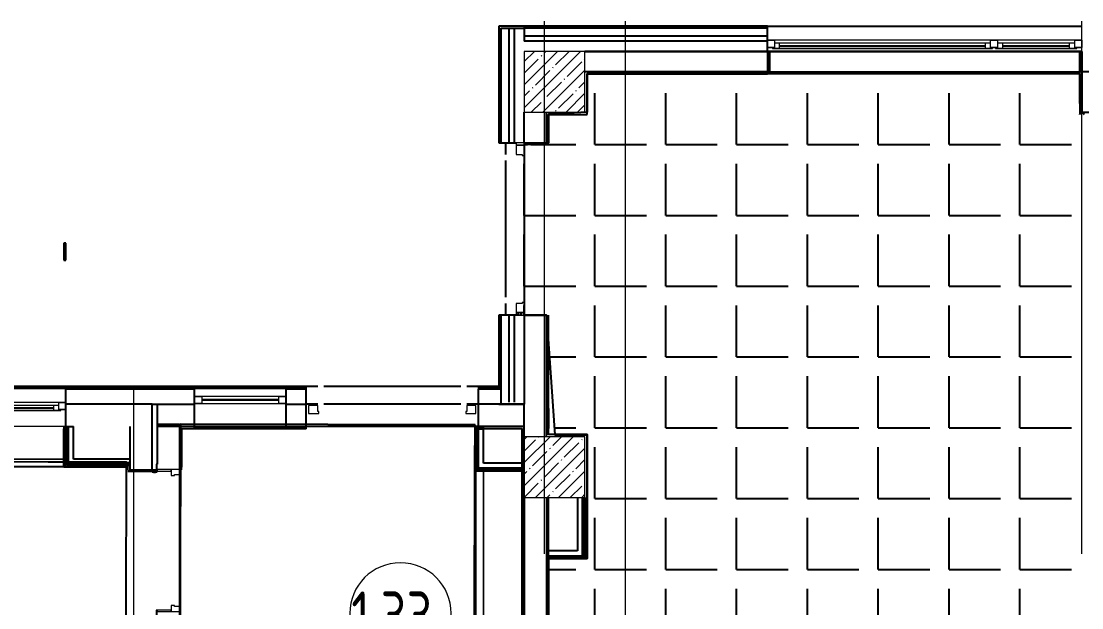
# Model space of a CAD drawing. Header units: millimetres. Extents: x -625 to 415037, y -3642 to 102118.
# Drawn here: x 37265 to 47725, y 21477 to 27262 of the extents above; entities that cross this region are included whole.
import ezdxf

# ---------------------------------------------------------------- set-up
doc = ezdxf.new("R2010")
doc.units = ezdxf.units.MM
doc.linetypes.add('Осевая', pattern=[6350, 1270, -952.5, 3175, -952.5])
doc.layers.add('1) плитка  КР1', color=40, linetype='Continuous')
for name, color, linetype, lineweight in [('A-AREA-IDEN', 7, 'Continuous', 9), ('A-DOOR-FRAM-2', 7, 'Continuous', 5), ('A-GLAZ', 7, 'Continuous', 9), ('A-GLAZ-1', 7, 'Continuous', 5), ('A-WALL', 7, 'Continuous', 5), ('S-COLS-1', 7, 'Continuous', 5), ('Оси', 7, 'Continuous', 9), ('Оси-2', 7, 'Осевая', 9)]:
    doc.layers.add(name, color=color, linetype=linetype, lineweight=lineweight)
doc.layers.add('A-DOOR-FRAM-1', color=7, linetype='Continuous', lineweight=5, true_color=0xc0c0c0)
doc.styles.add('СПДС', font='ГОСТ тип А.ttf', dxfattribs={"width": 0.9})

# ---------------------------------------------------------------- blocks, each defined once
blk = doc.blocks.new('BSC_Колонна _Прямоугольная - 600х600-V29-Объем проектирования 1 этажа')
at = {"layer": 'S-COLS-1'}
h = blk.add_hatch(dxfattribs=at)
h.set_pattern_fill('FP_55', color=256, style=0, pattern_type=2)
h.set_pattern_definition([(45, (-42460, -26800), (-114.04925, 114.04925), []), (45, (-42345.95, -26800), (-114.04925, 114.04925), [201.613, -40.323, 6.706, -33.617])])
h.paths.add_polyline_path([(274, -300), (300, -300), (300, 300), (-300, 300), (-300, -300), (200, -300)])
for p, q in [((300, 300), (-300, 300)), ((-300, 300), (-300, -300)), ((300, -300), (300, 300)), ((-300, -300), (300, -300))]:
    blk.add_line(p, q, dxfattribs=at)
blk = doc.blocks.new('BSC_Колонна _Прямоугольная - 600х600-V42-Объем проектирования 1 этажа')
at = {"layer": 'S-COLS-1'}
h = blk.add_hatch(dxfattribs=at)
h.set_pattern_fill('FP_68', color=256, style=0, pattern_type=2)
h.set_pattern_definition([(45, (-42460, -23000), (-114.04925, 114.04925), []), (45, (-42345.95, -23000), (-114.04925, 114.04925), [201.613, -40.323, 6.706, -33.617])])
h.paths.add_polyline_path([(-300, -300), (300, -300), (300, 300), (-300, 300), (-300, -218)])
for p, q in [((300, 300), (-300, 300)), ((-300, 300), (-300, -300)), ((300, -300), (300, 300)), ((-300, -300), (300, -300))]:
    blk.add_line(p, q, dxfattribs=at)
blk = doc.blocks.new('110_Дверь_СКБ_2Ст - Д-1 Лестничная клетка EIS60-V94-Объем проектирования 1 этажа')
at = {"layer": 'A-DOOR-FRAM-1'}
for p, q in [((-672, 118), (-742, 118)), ((-742, 118), (-742, 110)), ((-742, 110), (-672, 110)), ((-638, 110), (-688, 110)), ((-688, 110), (-688, 30)), ((-672, 110), (-672, 118)), ((-638, 60), (-638, 110)), ((662, 110), (662, 60)), ((712, 110), (662, 110)), ((768, 118), (698, 118)), ((698, 118), (698, 110)), ((698, 110), (768, 110)), ((712, 30), (712, 110)), ((768, 110), (768, 118)), ((-688, 30), (-628, 30)), ((-672, 30), (-688, 30)), ((-688, 30), (-688, -110)), ((-672, -110), (-672, 30)), ((-628, 60), (-638, 60)), ((-628, 30), (-628, 60)), ((662, 60), (652, 60)), ((652, 60), (652, 30)), ((652, 30), (712, 30)), ((712, 30), (698, 30)), ((698, 30), (698, -110)), ((712, -110), (712, 30)), ((-672, -110), (-742, -110)), ((-742, -110), (-742, -118)), ((-742, -118), (-672, -118)), ((-688, -110), (-672, -110)), ((-672, -118), (-672, -110)), ((698, -110), (712, -110)), ((768, -110), (698, -110)), ((698, -110), (698, -118)), ((698, -118), (768, -118)), ((768, -118), (768, -110))]:
    blk.add_line(p, q, dxfattribs=at)
blk = doc.blocks.new('120_Окно_СКБ_2Ст - 120_Окно_СКБ_2Ст 3100х2500 _мал_створка слева_-V95-Объем проектирования 1 этажа')
at = {"layer": 'A-GLAZ'}
for p, q in [((-1550, -127), (-1550, -57)), ((-1550, -57), (-1480, -57)), ((-1480, -57), (-1480, -127)), ((650, -87), (-1480, -87)), ((-1480, -87), (-1480, -127)), ((-1430, -137), (-1430, -87)), ((600, -137), (600, -87)), ((650, -127), (650, -57)), ((650, -57), (720, -57)), ((650, -127), (650, -87)), ((720, -57), (720, -127)), ((1480, -87), (720, -87)), ((720, -87), (720, -127)), ((770, -137), (770, -87)), ((1430, -137), (1430, -87)), ((1480, -127), (1480, -57)), ((1480, -57), (1550, -57)), ((1480, -127), (1480, -87)), ((1550, -57), (1550, -127)), ((-1480, -127), (-1550, -127)), ((-1480, -127), (-1500, -127)), ((-1500, -127), (-1500, -137)), ((-1500, -137), (670, -137)), ((670, -137), (-1500, -137)), ((720, -127), (650, -127)), ((670, -127), (650, -127)), ((670, -137), (670, -127)), ((720, -127), (700, -127)), ((700, -127), (700, -137)), ((700, -137), (1500, -137)), ((1500, -137), (700, -137)), ((1550, -127), (1480, -127)), ((1500, -127), (1480, -127)), ((1500, -137), (1500, -127))]:
    blk.add_line(p, q, dxfattribs=at)
at = {"layer": 'A-GLAZ-1'}
for p, q in [((1550, -57), (-1550, -57)), ((-1550, -127), (-1500, -127)), ((-1430, -107), (600, -107)), ((600, -117), (-1430, -117)), ((670, -127), (700, -127)), ((770, -107), (1430, -107)), ((1430, -117), (770, -117)), ((1500, -127), (1550, -127))]:
    blk.add_line(p, q, dxfattribs=at)
blk = doc.blocks.new('110_Дверь_СКБ_2Ст_Наружная - ДН-1_л__ Двухстворчатая 1350 х3200 _ЛК_ в свету с верхним остеклением 2-22448815-Объем проектирования 1 этажа')
at = {"layer": 'A-DOOR-FRAM-1'}
for p, q in [((-715.5, -91), (-805.5, -91)), ((-805.5, -91), (-805.5, -171)), ((-715.5, -151), (-715.5, -91)), ((754.5, -91), (754.5, -151)), ((844.5, -91), (754.5, -91)), ((844.5, -171), (844.5, -91)), ((-805.5, -171), (-705.5, -171)), ((-705.5, -151), (-715.5, -151)), ((-705.5, -171), (-705.5, -151)), ((754.5, -151), (744.5, -151)), ((744.5, -151), (744.5, -171)), ((744.5, -171), (844.5, -171))]:
    blk.add_line(p, q, dxfattribs=at)
blk = doc.blocks.new('120_Окно_СКБ_2Ст - 120_Окно_СКБ_2Ст 3100х2500 _мал_створка слева_-22273855-Объем проектирования 1 этажа')
at = {"layer": 'A-GLAZ'}
for p, q in [((-1550, -75), (-1550, -5)), ((-1550, -5), (-1480, -5)), ((-1480, -75), (-1550, -75)), ((-1480, -75), (-1500, -75)), ((-1500, -75), (-1500, -85)), ((-1500, -85), (670, -85)), ((670, -85), (-1500, -85)), ((-1480, -5), (-1480, -75)), ((650, -35), (-1480, -35)), ((-1480, -35), (-1480, -75)), ((-1430, -85), (-1430, -35)), ((600, -85), (600, -35)), ((650, -75), (650, -5)), ((650, -5), (720, -5)), ((650, -75), (650, -35)), ((720, -75), (650, -75)), ((670, -75), (650, -75)), ((670, -85), (670, -75)), ((720, -75), (700, -75)), ((700, -75), (700, -85)), ((700, -85), (1500, -85)), ((1500, -85), (700, -85)), ((720, -5), (720, -75)), ((1480, -35), (720, -35)), ((720, -35), (720, -75)), ((770, -85), (770, -35)), ((1430, -85), (1430, -35)), ((1480, -75), (1480, -5)), ((1480, -5), (1550, -5)), ((1480, -75), (1480, -35)), ((1550, -75), (1480, -75)), ((1500, -75), (1480, -75)), ((1500, -85), (1500, -75)), ((1550, -5), (1550, -75))]:
    blk.add_line(p, q, dxfattribs=at)
at = {"layer": 'A-GLAZ-1'}
for p, q in [((1550, -5), (-1550, -5)), ((-1550, -75), (-1500, -75)), ((-1430, -55), (600, -55)), ((600, -65), (-1430, -65)), ((670, -75), (700, -75)), ((770, -55), (1430, -55)), ((1430, -65), (770, -65)), ((1500, -75), (1550, -75))]:
    blk.add_line(p, q, dxfattribs=at)
blk = doc.blocks.new('120_Окно_СКБ_1Ст - 120_Окно_СКБ_1Ст 900х2500_h_ глухое-23537403-Объем проектирования 1 этажа')
at = {"layer": 'A-GLAZ'}
for p, q in [((-450, -67), (-450, 3)), ((-450, 3), (-380, 3)), ((-380, 3), (-380, -67)), ((380, -67), (380, 3)), ((380, 3), (450, 3)), ((450, 3), (450, -67)), ((-380, -67), (-450, -67)), ((450, -67), (380, -67))]:
    blk.add_line(p, q, dxfattribs=at)
at = {"layer": 'A-GLAZ-1'}
for p, q in [((450, 3), (-450, 3)), ((-450, -67), (450, -67)), ((380, -27), (-380, -27)), ((380, -37), (-380, -37))]:
    blk.add_line(p, q, dxfattribs=at)
blk = doc.blocks.new('110_Дверь_СКБ_2Ст_Наружная - ДН-1_л__ Двухстворчатая 1350 х3200 _ЛК_ в свету с верхним остеклением EI30-23529464-Объем проектирования 1 этажа')
at = {"layer": 'A-DOOR-FRAM-2'}
h = blk.add_hatch(dxfattribs=at)
h.set_pattern_fill('FP_169', color=256, style=0, pattern_type=2)
h.set_pattern_definition([(45, (-671.384, 189.685), (-14.1421, 14.1421), []), (135, (-671.384, 189.685), (-14.1421, -14.1421), [])])
h.paths.add_polyline_path([(-830.5, -45), (-830.5, -125), (-805.5, -125), (-805.5, -45)])
at = {"layer": 'A-DOOR-FRAM-1'}
for p, q in [((-805.5, -45), (-830.5, -45)), ((-830.5, -45), (-830.5, -125)), ((-715.5, -45), (-805.5, -45)), ((-805.5, -45), (-805.5, -125)), ((-805.5, -125), (-805.5, -45)), ((-715.5, -105), (-715.5, -45)), ((754.5, -45), (754.5, -105)), ((844.5, -45), (754.5, -45)), ((844.5, -125), (844.5, -45)), ((869.5, -45), (844.5, -45)), ((844.5, -45), (844.5, -125)), ((869.5, -125), (869.5, -45)), ((-830.5, -125), (-805.5, -125)), ((-805.5, -125), (-705.5, -125)), ((-705.5, -105), (-715.5, -105)), ((-705.5, -125), (-705.5, -105)), ((754.5, -105), (744.5, -105)), ((744.5, -105), (744.5, -125)), ((744.5, -125), (844.5, -125)), ((844.5, -125), (869.5, -125))]:
    blk.add_line(p, q, dxfattribs=at)
blk = doc.blocks.new('Зашивка приборов отопления6 - Зашивка приборов отопления-33276534-Объем проектирования 1 этажа')
at = {"layer": 'A-WALL'}
for p, q in [((75235, 535), (73685, 535)), ((73685, 535), (73685, 460)), ((73685, 460), (73685, 80)), ((75235, 460), (73685, 460)), ((73685, 460), (73685, 80)), ((73685, 460), (75235, 460))]:
    blk.add_line(p, q, dxfattribs=at)
blk = doc.blocks.new('Зашивка приборов отопления11 - Зашивка приборов отопления-33278624-Объем проектирования 1 этажа')
at = {"layer": 'A-WALL'}
for p, q in [((37620, 23400), (34560, 23400)), ((34560, 23079), (37620, 23079)), ((37620, 23079), (34560, 23079)), ((34560, 23004), (37620, 23004))]:
    blk.add_line(p, q, dxfattribs=at)
blk = doc.blocks.new('Марка_Помещения - Номер-25198446-Объем проектирования 1 этажа')
at = {"layer": 'A-AREA-IDEN'}
for start, end in [(360, 180), (180, 360)]:
    blk.add_arc((0, 0), 2.5, start, end, dxfattribs=at)

msp = doc.modelspace()

# ---------------------------------------------------------------- hatches: boundary and pattern name
at = {"layer": '1) плитка  КР1'}
h = msp.add_hatch(dxfattribs=at)
h.set_pattern_fill('ANGLE', color=256, scale=100)
h.set_pattern_definition([(0, (42224.7, 26743.94), (0, 698.5), [508, -190.5]), (90, (42224.7, 26743.94), (-698.5, 4e-14), [508, -190.5])])
h.paths.add_polyline_path([(54825, 12184), (54835, 11784), (56620, 11785), (56620, 15696), (57415, 15696), (57387, 18692), (57967, 18822), (57967, 20356), (51437, 20356), (51437, 26314), (50904, 26314), (50904, 26723), (48845, 26744), (48846, 26343), (47750, 26343), (47725, 26364), (47704, 26743), (42846, 26743), (42846, 26364), (42466, 26344), (42466, 26064), (42225, 26039), (42225, 24364), (42445, 24364), (42528, 23184), (42846, 23185), (42846, 21963), (42466, 21963), (42466, 20165), (42825, 20165), (42846, 19564), (42466, 19563), (42466, 17765), (42846, 17765), (42846, 16543), (42466, 16543), (42466, 14972), (45996, 14966), (46025, 11804), (48204, 11774), (48204, 12185), (48846, 12185), (48896, 11804), (51724, 11804), (51724, 12164), (52422, 12185), (52379, 11764), (54215, 11784), (54215, 12225), (54833, 12225)])
edge = h.paths.add_edge_path(flags=16)
edge.add_arc((48510, 16887), 492, 0, 360)
edge = h.paths.add_edge_path(flags=16)
edge.add_arc((54505, 16877), 492, 0, 360)
edge = h.paths.add_edge_path(flags=16)
edge.add_arc((48534, 22870), 492, 0, 360)

# ---------------------------------------------------------------- linework, layer by layer
for p, q in [((42225, 27214), (41975, 27214)), ((41975, 27214), (41975, 26064)), ((44625, 27214), (42225, 27214)), ((42225, 27214), (42225, 27064)), ((44625, 27194), (44625, 27214)), ((44625, 27214), (47725, 27214)), ((41995, 27194), (42225, 27194)), ((41995, 27194), (41995, 26064)), ((42075, 27194), (42075, 26064)), ((42125, 27194), (42125, 26064)), ((44625, 27194), (42225, 27194)), ((44625, 27114), (42225, 27114)), ((44625, 26964), (44625, 27194)), ((44625, 27064), (42225, 27064)), ((44645, 26964), (42825, 26964)), ((42825, 26964), (44625, 26964)), ((44625, 26964), (44625, 26744)), ((47725, 26964), (44645, 26964)), ((44645, 26964), (47725, 26964)), ((44645, 26952), (44645, 26964)), ((44646, 26952), (44645, 26952)), ((44645, 26952), (44645, 26764)), ((44646, 26764), (44646, 26952)), ((47705, 26952), (47704, 26952)), ((47704, 26952), (47704, 26764)), ((47725, 26952), (47705, 26952)), ((47705, 26764), (47705, 26952)), ((47725, 26964), (47725, 26364)), ((44645, 26764), (42825, 26764)), ((42845, 26356), (42845, 26744)), ((42845, 26744), (42846, 26744)), ((47705, 26744), (42846, 26744)), ((42846, 26343), (42846, 26743)), ((42846, 26743), (44625, 26743)), ((44625, 26743), (44625, 26744)), ((47704, 26743), (44625, 26743)), ((44645, 26764), (44646, 26764)), ((44646, 26764), (47704, 26764)), ((47704, 26764), (47705, 26764)), ((47704, 26743), (47704, 26343)), ((47705, 26743), (47704, 26743)), ((47705, 26449), (47705, 26764)), ((48225, 26764), (47705, 26764)), ((42225, 26064), (42225, 26364)), ((42445, 26064), (42445, 26364)), ((47725, 26364), (48825, 26364)), ((42466, 26344), (42465, 26344)), ((42466, 26064), (42466, 26343)), ((42466, 26343), (42846, 26343)), ((47704, 26343), (47705, 26343)), ((47705, 26343), (47705, 26344)), ((41975, 26064), (41995, 26064)), ((41995, 26064), (42145, 26064)), ((42045, 25949), (42045, 26064)), ((42225, 26064), (42445, 26064)), ((42465, 26064), (42466, 26064)), ((42045, 24539), (42045, 25889)), ((37684, 25072), (37684, 24904)), ((37685, 25072), (37684, 25072)), ((37685, 25072), (37685, 24904)), ((37705, 25072), (37685, 25072)), ((37705, 24904), (37705, 25072)), ((37684, 24904), (37685, 24904)), ((37685, 24904), (37705, 24904)), ((42045, 24364), (42045, 24479)), ((41995, 24364), (41975, 24364)), ((41975, 24364), (41975, 23642)), ((42145, 24364), (41995, 24364)), ((41995, 24364), (41995, 23484)), ((42075, 24364), (42075, 23504)), ((42125, 24364), (42125, 23504)), ((42445, 24364), (42225, 24364)), ((42225, 24364), (42225, 23484)), ((42445, 23164), (42445, 24364)), ((42466, 24364), (42465, 24364)), ((42466, 23185), (42466, 24364)), ((33925, 23664), (40190, 23664)), ((34605, 23642), (37705, 23642)), ((38975, 23642), (37705, 23642)), ((37705, 23642), (37705, 23634)), ((38975, 23634), (38975, 23642)), ((38975, 23642), (39875, 23642)), ((40075, 23642), (39875, 23642)), ((39875, 23642), (39875, 23634)), ((40075, 23642), (40075, 23664)), ((40075, 23634), (40075, 23642)), ((40250, 23664), (41600, 23664)), ((41660, 23664), (41975, 23664)), ((41775, 23664), (41775, 23642)), ((41975, 23642), (41775, 23642)), ((41775, 23642), (41775, 23634)), ((41975, 23637), (41975, 23642)), ((38975, 23637), (37705, 23637)), ((38975, 23634), (37705, 23634)), ((37705, 22868), (37705, 23634)), ((38975, 23244), (38975, 23634)), ((40075, 23637), (39875, 23637)), ((40075, 23634), (39875, 23634)), ((39875, 23634), (39875, 23244)), ((40075, 23244), (40075, 23634)), ((41995, 23637), (41775, 23637)), ((41995, 23634), (41775, 23634)), ((41775, 22854), (41775, 23634)), ((38555, 23484), (37705, 23484)), ((38555, 23484), (38605, 23484)), ((38555, 22819), (38555, 23484)), ((38605, 23484), (38975, 23484)), ((38605, 23484), (38605, 22894)), ((38605, 23484), (38605, 23484)), ((39875, 23484), (40075, 23484)), ((40190, 23484), (40075, 23484)), ((41600, 23484), (40250, 23484)), ((41775, 23484), (41660, 23484)), ((41975, 23484), (41775, 23484)), ((41975, 23484), (41975, 23484)), ((41975, 23484), (41995, 23484)), ((42225, 23484), (41975, 23484)), ((41995, 23484), (42225, 23484)), ((42225, 23164), (42225, 23484)), ((42465, 23441), (42465, 23245)), ((37685, 23243), (37684, 23243)), ((37684, 23243), (37684, 22867)), ((37685, 23264), (37780, 23264)), ((37685, 23264), (37685, 23243)), ((37685, 22868), (37685, 23243)), ((37717, 22880), (37717, 23264)), ((37730, 22893), (37730, 23264)), ((37780, 22943), (37780, 23264)), ((38335, 23264), (38335, 22839)), ((38825, 23284), (38605, 23284)), ((38975, 23264), (38605, 23264)), ((38825, 23284), (38825, 22894)), ((38825, 23264), (38825, 20464)), ((42225, 23264), (38825, 23264)), ((38845, 23244), (38975, 23244)), ((38845, 23244), (38845, 23243)), ((38845, 23231), (38845, 23243)), ((40075, 23243), (38845, 23243)), ((38845, 23231), (38845, 22864)), ((38846, 22839), (38846, 23243)), ((39875, 23264), (38975, 23264)), ((39875, 23244), (38975, 23244)), ((38975, 23243), (38975, 23244)), ((39875, 23264), (40075, 23264)), ((39875, 23244), (40075, 23244)), ((39875, 23244), (39875, 23243)), ((40075, 23243), (40075, 23244)), ((42225, 23264), (41750, 23264)), ((41750, 23264), (41750, 22829)), ((41762, 22841), (41762, 23264)), ((41825, 23244), (41775, 23244)), ((41775, 23243), (41825, 23243)), ((41825, 22904), (41825, 23264)), ((41825, 23244), (42205, 23244)), ((42205, 23243), (41825, 23243)), ((42204, 22904), (42204, 23243)), ((42205, 23243), (42205, 23244)), ((42205, 15084), (42205, 23243)), ((42225, 20464), (42225, 23264)), ((42465, 23184), (42465, 23185)), ((42846, 23185), (42466, 23185)), ((42528, 23184), (42845, 23184)), ((42845, 21964), (42845, 23184)), ((42846, 21964), (42846, 23185)), ((38335, 22943), (37780, 22943)), ((37684, 22867), (34626, 22867)), ((37684, 22868), (37684, 22867)), ((37684, 22867), (38314, 22867)), ((38315, 22888), (37705, 22888)), ((37705, 22868), (37705, 22868)), ((38335, 22880), (37717, 22880)), ((38335, 22893), (37730, 22893)), ((38315, 22905), (38314, 22905)), ((38314, 22905), (38314, 22868)), ((38314, 22867), (38314, 22839)), ((38335, 22905), (38315, 22905)), ((38315, 22839), (38315, 22905)), ((38597, 22824), (38315, 22824)), ((38315, 22824), (38315, 22823)), ((38315, 22823), (38605, 22823)), ((38335, 22839), (38597, 22839)), ((38555, 22819), (38605, 22819)), ((38570, 22833), (38570, 22813)), ((38590, 22833), (38570, 22833)), ((38570, 22813), (38590, 22813)), ((38590, 22813), (38590, 22833)), ((38605, 22823), (38605, 22824)), ((38605, 22819), (38605, 22823)), ((38833, 22864), (38845, 22864)), ((38845, 22839), (38846, 22839)), ((41750, 22829), (42225, 22829)), ((42225, 22841), (41762, 22841)), ((42225, 22854), (41775, 22854)), ((42225, 22904), (41825, 22904)), ((42204, 22904), (42204, 22829)), ((42204, 15084), (42204, 22829)), ((42225, 22564), (42225, 17164)), ((42445, 22564), (42445, 17164)), ((42465, 17164), (42465, 22564)), ((42750, 22564), (42750, 22039)), ((42800, 21989), (42800, 22564)), ((42812, 21976), (42812, 22564)), ((42825, 22564), (42825, 21964)), ((42825, 21964), (42825, 22564)), ((42750, 22039), (42445, 22039)), ((42445, 21989), (42800, 21989)), ((42445, 21976), (42812, 21976)), ((42445, 21964), (42825, 21964)), ((42466, 21964), (42466, 21963)), ((42466, 20164), (42466, 21963)), ((42466, 21963), (42845, 21963)), ((42846, 21964), (42825, 21964)), ((42845, 21964), (42845, 21963))]:
    msp.add_line(p, q)
at = {"flags": 128}
for points in [[(41741, 23281), (38837, 23287), (38818, 15139), (42176, 15132), (42190, 21315), (41811, 21316), (41736, 21316), (41740, 22877)], [(28087, 10813), (28066, 10813), (28059, 7855), (30229, 7850), (30229, 7812), (32729, 7806), (32729, 7844), (38538, 7830), (38545, 10588), (37995, 10589), (37996, 11131), (38276, 11131), (38304, 22913), (37674, 22914), (37532, 22914), (37045, 22916), (37045, 22917), (35245, 22921), (35245, 22920), (34758, 22921), (34615, 22921), (34286, 22922), (34264, 13678), (28094, 13693)]]:
    msp.add_lwpolyline(points, close=True, dxfattribs=at)
at = {"layer": '1) плитка  КР1'}
msp.add_lwpolyline([(47750, 26343), (47725, 26364), (47704, 26743), (42846, 26743), (42846, 26364), (42466, 26344), (42466, 26064), (42225, 26039), (42225, 24364), (42445, 24364), (42528, 23184), (42846, 23185), (42846, 21963), (42466, 21963), (42466, 20165)], dxfattribs=at)
at = {"layer": 'Оси'}
for p, q in [((42425, 22262), (42425, 27262)), ((43225, 22262), (43225, 27262)), ((47725, 22262), (47725, 27262)), ((38375, 18642), (38375, 23642))]:
    msp.add_line(p, q, dxfattribs=at)
at = {"layer": 'Оси-2'}
for p, q in [((42425, 2958), (42425, 22262)), ((43225, 4240), (43225, 22262)), ((47725, 2958), (47725, 22262))]:
    msp.add_line(p, q, dxfattribs=at)

# ---------------------------------------------------------------- block references
at = {"color": 3}
for name, p in [('120_Окно_СКБ_2Ст - 120_Окно_СКБ_2Ст 3100х2500 _мал_створка слева_-22273855-Объем проектирования 1 этажа', (46175, 27079)), ('120_Окно_СКБ_1Ст - 120_Окно_СКБ_1Ст 900х2500_h_ глухое-23537403-Объем проектирования 1 этажа', (39425, 23559)), ('120_Окно_СКБ_2Ст - 120_Окно_СКБ_2Ст 3100х2500 _мал_створка слева_-V95-Объем проектирования 1 этажа', (36155, 23559))]:
    msp.add_blockref(name, p, dxfattribs=at)
for name, p in [('BSC_Колонна _Прямоугольная - 600х600-V29-Объем проектирования 1 этажа', (42525, 26664)), ('110_Дверь_СКБ_2Ст_Наружная - ДН-1_л__ Двухстворчатая 1350 х3200 _ЛК_ в свету с верхним остеклением 2-22448815-Объем проектирования 1 этажа', (40905, 23563)), ('Зашивка приборов отопления11 - Зашивка приборов отопления-33278624-Объем проектирования 1 этажа', (65, -136)), ('BSC_Колонна _Прямоугольная - 600х600-V42-Объем проектирования 1 этажа', (42525, 22864))]:
    msp.add_blockref(name, p)
for name, p, rotation in [('110_Дверь_СКБ_2Ст_Наружная - ДН-1_л__ Двухстворчатая 1350 х3200 _ЛК_ в свету с верхним остеклением EI30-23529464-Объем проектирования 1 этажа', (42100, 25194), 89.9999999999999), ('110_Дверь_СКБ_2Ст - Д-1 Лестничная клетка EIS60-V94-Объем проектирования 1 этажа', (38715, 22152), 269.9999999999999), ('Зашивка приборов отопления6 - Зашивка приборов отопления-33276534-Объем проектирования 1 этажа', (42285, -52406), 89.9999999999998)]:
    msp.add_blockref(name, p, dxfattribs=dict(rotation=rotation))
at = {"layer": 'A-AREA-IDEN', "xscale": 199.9999999999999, "yscale": 199.9999999999999, "zscale": 199.9999999999999}
msp.add_blockref('Марка_Помещения - Номер-25198446-Объем проектирования 1 этажа', (41005, 21421), dxfattribs=at)

# ---------------------------------------------------------------- texts
at = {"layer": 'A-AREA-IDEN', "insert": (40521, 21638), "char_height": 500, "width": 1212.15, "attachment_point": 1, "style": 'СПДС'}
msp.add_mtext('1.33', dxfattribs=at)

doc.saveas('drawing.dxf')
